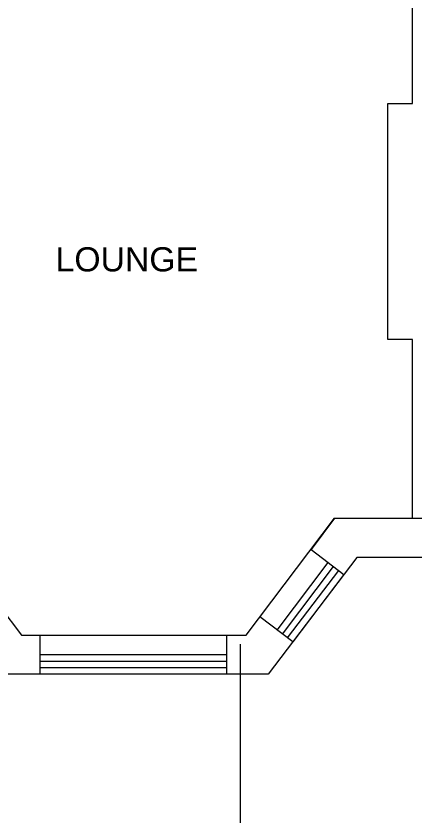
# Model space of a CAD drawing. Header units: millimetres. Extents: x -5841 to 140562, y 1006 to 102310.
# Drawn here: x 93730 to 96782, y 12655 to 18788 of the extents above; entities that cross this region are included whole.
import ezdxf

# ---------------------------------------------------------------- set-up
doc = ezdxf.new("R2010")
doc.units = ezdxf.units.MM
doc.header["$LTSCALE"] = 10
doc.layers.add('PDF18_0', color=7, linetype='Continuous')
doc.layers.add('PDF18_Text', color=7, linetype='Continuous')
doc.styles.add('PDF ArialMT', font='arial.ttf')

msp = doc.modelspace()

# ---------------------------------------------------------------- linework, layer by layer
at = {"layer": 'PDF18_0', "lineweight": 0}
for points in [[(96769.9644, 14937.76929), (97083.22314, 14937.76929), (97083.22314, 19505.42029), (97083.22314, 20461.0711), (96769.9644, 20461.0711)], [(92387.51704, 17611.0516), (92387.51704, 18440.76392), (92486.99785, 18440.76392), (92486.99785, 17576.12748), (92486.99785, 15710.33306), (92486.99785, 14920.83638), (93105.04887, 14920.83638), (93771.78199, 14042.44196), (95493.64672, 14042.44196), (96173.07952, 14937.76929), (96769.9644, 14937.76929), (96769.9644, 16308.27625), (96580.52753, 16308.27625), (96580.52753, 18117.98043), (96769.9644, 18117.98043), (96769.9644, 19505.42029), (92486.99785, 19505.42029), (92486.99785, 19305.40036), (92387.51704, 19305.40036), (92387.51704, 19605.95942), (96769.9644, 19605.95942)], [(97083.22314, 14937.76929), (97083.22314, 14638.26854), (96343.46687, 14638.26854), (95664.03407, 13742.94121), (93601.39464, 13742.94121), (92927.25337, 14630.86039), (92187.4971, 14630.86039), (92187.4971, 15410.83231), (91717.609, 15410.83231), (91027.59314, 15410.83231), (90277.25381, 15410.83231), (90277.25381, 15990.78429), (90577.81286, 15990.78429), (90577.81286, 15851.08783)], [(96173.07952, 14937.76929), (95992.1091, 14698.59201), (96243.98606, 14507.03853), (95851.35433, 13989.52663), (95599.47738, 14181.08011)], [(95731.76569, 14080.54099), (96124.39742, 14598.05289)], [(95771.98134, 14049.8501), (96164.61307, 14568.42031)], [(95811.13868, 14020.21752), (96204.82871, 14537.72942)], [(93913.59506, 14042.44196), (93913.59506, 13742.94121)], [(95343.36719, 14042.44196), (95343.36719, 13742.94121)], [(95452.37277, 8585.81346), (95452.37277, 13973.65203)], [(93913.59506, 13893.22074), (95343.36719, 13893.22074)], [(93913.59506, 13842.42202), (95343.36719, 13842.42202)], [(93913.59506, 13792.68162), (95343.36719, 13792.68162)]]:
    msp.add_lwpolyline(points, dxfattribs=at)

# ---------------------------------------------------------------- texts
at = {"layer": 'PDF18_Text', "insert": (94033.15894, 16921.6241), "char_height": 185.20472, "attachment_point": 4, "style": 'PDF ArialMT'}
msp.add_mtext('LOUNGE', dxfattribs=at)

doc.saveas('drawing.dxf')
